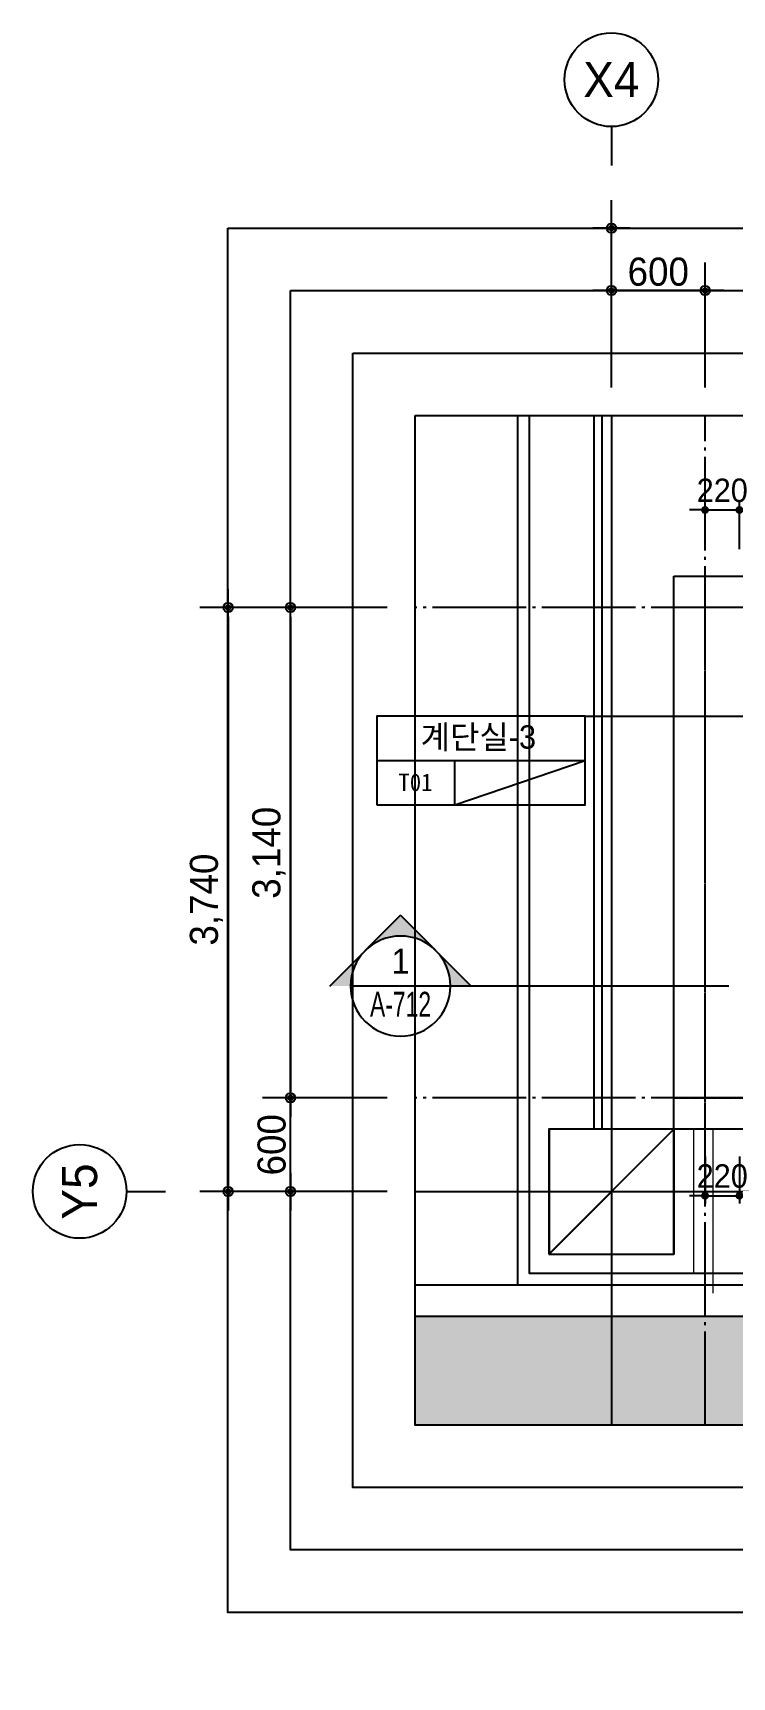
# Model space of a CAD drawing. Header units: millimetres. Extents: x 252711992 to 505989238, y 504776675 to 1009617600.
# Drawn here: x 253216443 to 253220922, y 504805853 to 504816382 of the extents above; entities that cross this region are included whole.
import ezdxf
from ezdxf.enums import TextEntityAlignment as Align
from ezdxf.xclip import XClip

# ---------------------------------------------------------------- set-up
doc = ezdxf.new("R2010")
doc.units = ezdxf.units.MM
doc.header["$XCLIPFRAME"] = 0
doc.linetypes.add('CEN', pattern=[35, 30, -2, 1, -2])
for name, color, linetype in [('$ZCDB_AUDIT_GENERATED_600D18', 7, 'Continuous'), ('0KD DIM', 7, 'Continuous'), ('4A.TEC CEN', 1, 'CEN'), ('4A.TEC CEN 보조1', 14, 'CEN'), ('4A.TEC ELE 4', 9, 'Continuous'), ('4A.TEC TEXT 2', 3, 'Continuous'), ('4A.TEC 기둥', 2, 'Continuous'), ('4A.TEC 벽체 1', 2, 'Continuous'), ('4A.TEC 벽체 3', 4, 'Continuous'), ('4A.TEC 벽체 4', 7, 'Continuous'), ('4A.TEC 심볼', 7, 'Continuous'), ('ROM', 7, 'Continuous'), ('SYM', 1, 'Continuous'), ('TEXT', 7, 'Continuous'), ('㈜SE&C 패턴 1', 8, 'Continuous')]:
    doc.layers.add(name, color=color, linetype=linetype)
doc.layers.add('DEFPOINT', color=135, linetype='Continuous', plot=False)
doc.styles.add('1', font='')
doc.styles.add('GHS', font='malgun.ttf')
doc.styles.add('나눔고딕', font='')
doc.styles.add('돋움', font='')
doc.styles.add('돋음체', font='')
doc.styles.add('울릉도L', font='')
doc.styles.get('1').set_extended_font_data('DotumChe')
doc.styles.get('나눔고딕').set_extended_font_data('Dotum')
doc.styles.get('돋움').set_extended_font_data('Dotum')
doc.styles.get('돋음체').set_extended_font_data('Dotum')
doc.styles.get('울릉도L').set_extended_font_data('Dotum')
doc.dimstyles.new('DIM_600(외부치수)', dxfattribs={"dimscale": 400, "dimtxt": 3.3, "dimasz": 1, "dimexe": 2, "dimexo": 2, "dimgap": 1, "dimtad": 1, "dimdec": 0, "dimdsep": 46, "dimlunit": 6, "dimtxsty": '나눔고딕', "dimblk1": 'DIMDOT', "dimblk2": 'DIMDOT', "dimsah": 1, "dimcen": 2.5, "dimdle": 1.5, "dimclrd": 8, "dimclre": 8, "dimclrt": 3, "dimadec": 0, "dimazin": 0, "dimtfac": 1, "dimtdec": 0, "dimtix": 1, "dimtmove": 2, "dimatfit": 3, "dimldrblk": 'DIMDOT', "dimfxl": 1, "dimtvp": 1, "dimtolj": 1, "dimtzin": 0, "dimarcsym": 0})
doc.dimstyles.new('KD DIM 1', dxfattribs={"dimscale": 50, "dimtxt": 3, "dimasz": 1, "dimexe": 1, "dimexo": 1, "dimgap": 1, "dimtad": 1, "dimdec": 0, "dimzin": 0, "dimdsep": 46, "dimlunit": 6, "dimtxsty": '돋음체', "dimblk": 'DOT', "dimcen": 3, "dimdle": 1, "dimclrd": 256, "dimclre": 256, "dimclrt": 3, "dimazin": 0, "dimtfac": 1, "dimtdec": 0, "dimtix": 1, "dimtmove": 2, "dimatfit": 3, "dimldrblk": 'OBLIQUE', "dimfxl": 1, "dimtvp": 0.8333, "dimtolj": 1, "dimtzin": 0, "dimarcsym": 0})

# ---------------------------------------------------------------- blocks, each defined once
blk = doc.blocks.new('dwgFD3B')
at = {"layer": '4A.TEC CEN', "color": 250, "ltscale": 500}
blk.add_line((49194.51, -169936.83, -3333.33), (358000, -169936.83, -3333.33), dxfattribs=at)
at = {"layer": '4A.TEC CEN', "color": 250, "ltscale": 500, "elevation": -3333.33}
blk.add_lwpolyline([(197807.63, -39163.16), (197807.63, -267000)], dxfattribs=at)
blk = doc.blocks.new('ccs122')
at = {"layer": '4A.TEC 심볼'}
blk.add_line((0, 8), (0, 3), dxfattribs=at)
blk.add_circle((0, 14), 6, dxfattribs=at)
at = {"layer": '4A.TEC TEXT 2', "color": 3, "style": 'GHS'}
blk.add_attdef('NO', text='', height=4.5, dxfattribs=at).set_placement((-0.01, 14.02), align=Align.MIDDLE_CENTER)
blk = doc.blocks.new('DIMDOT')
at = {"color": 0}
blk.add_line((-2, 0), (2, 0), dxfattribs=at)
for radius in [0.5, 0.25]:
    blk.add_circle((0, 0), radius, dxfattribs=at)
blk = doc.blocks.new('*D387')
at = {"layer": '$ZCDB_AUDIT_GENERATED_600D18', "color": 8, "lineweight": -2, "transparency": 16777216}
for p, q in [((253218713, 504812702), (253217513, 504812702)), ((253217693, 504812642), (253217693, 504809022)), ((253218713, 504808962), (253217513, 504808962))]:
    blk.add_line(p, q, dxfattribs=at)
at = {"layer": 'Defpoints', "color": 0, "transparency": 16777216}
for p in [(253218893, 504812702, 0), (253217693, 504808962), (253218893, 504808962, 0)]:
    blk.add_point(p, dxfattribs=at)
at = {"layer": '$ZCDB_AUDIT_GENERATED_600D18', "color": 8, "lineweight": -2, "transparency": 16777216, "xscale": 60, "yscale": 60, "zscale": 60}
for p, rotation in [((253217693, 504812702), 90), ((253217693, 504808962), 270)]:
    blk.add_blockref('DIMDOT', p, dxfattribs=dict(at, rotation=rotation))
at = {"layer": '$ZCDB_AUDIT_GENERATED_600D18', "color": 3, "transparency": 16777216, "insert": (253217555, 504810832), "char_height": 180, "attachment_point": 5, "rotation": 90, "style": '나눔고딕'}
blk.add_mtext('\\A1;3,740', dxfattribs=at)
blk = doc.blocks.new('*D388')
at = {"layer": '$ZCDB_AUDIT_GENERATED_600D18', "color": 8, "lineweight": -2, "transparency": 16777216}
for p, q in [((253218713, 504809562), (253217913, 504809562)), ((253218093, 504809022), (253218093, 504809502)), ((253218713, 504808962), (253217913, 504808962))]:
    blk.add_line(p, q, dxfattribs=at)
at = {"layer": 'Defpoints', "color": 0, "transparency": 16777216}
for p in [(253218093, 504809562), (253218893, 504809562, 0), (253218893, 504808962, 0)]:
    blk.add_point(p, dxfattribs=at)
at = {"layer": '$ZCDB_AUDIT_GENERATED_600D18', "color": 8, "lineweight": -2, "transparency": 16777216, "xscale": 60, "yscale": 60, "zscale": 60}
for p, rotation in [((253218093, 504809562), 90), ((253218093, 504808962), 270)]:
    blk.add_blockref('DIMDOT', p, dxfattribs=dict(at, rotation=rotation))
at = {"layer": '$ZCDB_AUDIT_GENERATED_600D18', "color": 3, "transparency": 16777216, "insert": (253217973, 504809262), "char_height": 180, "attachment_point": 5, "rotation": 90, "style": '나눔고딕'}
blk.add_mtext('\\A1;600', dxfattribs=at)
blk = doc.blocks.new('*D389')
at = {"layer": '$ZCDB_AUDIT_GENERATED_600D18', "color": 8, "lineweight": -2, "transparency": 16777216}
for p, q in [((253220149, 504814112), (253220149, 504815312)), ((253231149, 504814112), (253231149, 504815312)), ((253220209, 504815132), (253231089, 504815132))]:
    blk.add_line(p, q, dxfattribs=at)
at = {"layer": 'Defpoints', "color": 0, "transparency": 16777216}
for p in [(253231149, 504815132), (253220149, 504813932, 0), (253231149, 504813932)]:
    blk.add_point(p, dxfattribs=at)
at = {"layer": '$ZCDB_AUDIT_GENERATED_600D18', "color": 8, "lineweight": -2, "transparency": 16777216, "xscale": 60, "yscale": 60, "zscale": 60, "rotation": 180}
blk.add_blockref('DIMDOT', (253220149, 504815132), dxfattribs=at)
at = {"layer": '$ZCDB_AUDIT_GENERATED_600D18', "color": 8, "lineweight": -2, "transparency": 16777216, "xscale": 60, "yscale": 60, "zscale": 60}
blk.add_blockref('DIMDOT', (253231149, 504815132), dxfattribs=at)
at = {"layer": '$ZCDB_AUDIT_GENERATED_600D18', "color": 3, "transparency": 16777216, "insert": (253225649, 504815270), "char_height": 180, "attachment_point": 5, "style": '나눔고딕'}
blk.add_mtext('\\A1;11,000', dxfattribs=at)
blk = doc.blocks.new('*D391')
at = {"layer": '$ZCDB_AUDIT_GENERATED_600D18', "color": 8, "lineweight": -2, "transparency": 16777216}
for p, q in [((253220149, 504814112), (253220149, 504814912)), ((253220749, 504814112), (253220749, 504814912)), ((253220689, 504814732), (253220209, 504814732))]:
    blk.add_line(p, q, dxfattribs=at)
at = {"layer": 'Defpoints', "color": 0, "transparency": 16777216}
for p in [(253220149, 504814732), (253220149, 504813932, 39667), (253220749, 504813932, 34667)]:
    blk.add_point(p, dxfattribs=at)
at = {"layer": '$ZCDB_AUDIT_GENERATED_600D18', "color": 8, "lineweight": -2, "transparency": 16777216, "xscale": 60, "yscale": 60, "zscale": 60, "rotation": 180}
blk.add_blockref('DIMDOT', (253220149, 504814732), dxfattribs=at)
at = {"layer": '$ZCDB_AUDIT_GENERATED_600D18', "color": 8, "lineweight": -2, "transparency": 16777216, "xscale": 60, "yscale": 60, "zscale": 60}
blk.add_blockref('DIMDOT', (253220749, 504814732), dxfattribs=at)
at = {"layer": '$ZCDB_AUDIT_GENERATED_600D18', "color": 3, "transparency": 16777216, "insert": (253220449, 504814852), "char_height": 180, "attachment_point": 5, "style": '나눔고딕'}
blk.add_mtext('\\A1;600', dxfattribs=at)
blk = doc.blocks.new('*D392')
at = {"layer": '$ZCDB_AUDIT_GENERATED_600D18', "color": 8, "lineweight": -2, "transparency": 16777216}
for p, q in [((253218713, 504812702), (253217913, 504812702)), ((253218093, 504812642), (253218093, 504809622)), ((253218713, 504809562), (253217913, 504809562))]:
    blk.add_line(p, q, dxfattribs=at)
at = {"layer": 'Defpoints', "color": 0, "transparency": 16777216}
for p in [(253218893, 504812702, 0), (253218093, 504809562), (253218893, 504809562, 0)]:
    blk.add_point(p, dxfattribs=at)
at = {"layer": '$ZCDB_AUDIT_GENERATED_600D18', "color": 8, "lineweight": -2, "transparency": 16777216, "xscale": 60, "yscale": 60, "zscale": 60}
for p, rotation in [((253218093, 504812702), 90), ((253218093, 504809562), 270)]:
    blk.add_blockref('DIMDOT', p, dxfattribs=dict(at, rotation=rotation))
at = {"layer": '$ZCDB_AUDIT_GENERATED_600D18', "color": 3, "transparency": 16777216, "insert": (253217955, 504811132), "char_height": 180, "attachment_point": 5, "rotation": 90, "style": '나눔고딕'}
blk.add_mtext('\\A1;3,140', dxfattribs=at)
blk = doc.blocks.new('*D393')
at = {"layer": '$ZCDB_AUDIT_GENERATED_600D18', "color": 8, "lineweight": -2, "transparency": 16777216}
for p, q in [((253220749, 504814112), (253220749, 504814912)), ((253226389, 504814112), (253226389, 504814912)), ((253220809, 504814732), (253226329, 504814732))]:
    blk.add_line(p, q, dxfattribs=at)
at = {"layer": 'Defpoints', "color": 0, "transparency": 16777216}
for p in [(253226389, 504814732), (253220749, 504813932, 34667), (253226389, 504813932, 81667)]:
    blk.add_point(p, dxfattribs=at)
at = {"layer": '$ZCDB_AUDIT_GENERATED_600D18', "color": 8, "lineweight": -2, "transparency": 16777216, "xscale": 60, "yscale": 60, "zscale": 60, "rotation": 180}
blk.add_blockref('DIMDOT', (253220749, 504814732), dxfattribs=at)
at = {"layer": '$ZCDB_AUDIT_GENERATED_600D18', "color": 8, "lineweight": -2, "transparency": 16777216, "xscale": 60, "yscale": 60, "zscale": 60}
blk.add_blockref('DIMDOT', (253226389, 504814732), dxfattribs=at)
at = {"layer": '$ZCDB_AUDIT_GENERATED_600D18', "color": 3, "transparency": 16777216, "insert": (253223569, 504814870), "char_height": 180, "attachment_point": 5, "style": '나눔고딕'}
blk.add_mtext('\\A1;5,640', dxfattribs=at)
blk = doc.blocks.new('c1')
at = {"layer": '4A.TEC 기둥'}
blk.add_lwpolyline([(1156776, -1012079), (1157576, -1012079), (1157576, -1011279), (1156776, -1011279)], close=True, dxfattribs=at)
at = {"layer": 'DEFPOINT'}
blk.add_line((1156776, -1012079), (1157576, -1011279), dxfattribs=at)
blk = doc.blocks.new('A$C8f3d9ad0')
at = {"layer": '㈜SE&C 패턴 1'}
h = blk.add_hatch(dxfattribs=at)
h.set_pattern_fill('ANSI31', color=253, scale=50, angle=270, style=0)
h.set_pattern_definition([(270, (-8191918.33, 2394613.07), (274.963066, 1e-11), [158.75, -317.5]), (30, (-8191918.33, 2394613.07), (-137.481533, 238.125), [158.75, -317.5]), (330, (-8191918.33, 2394454.32), (137.481533, 238.125), [158.75, -317.5])])
h.paths.add_polyline_path([(21800, 1200), (66777, 1200), (66777, 5788), (67402, 5955), (66152, 6290), (66777, 6457), (66777, 10800), (21800, 10800, -0.414214), (9600, 23000), (0, 23000, 0.414214), (21800, 1200)])
at = {"elevation": 0, "flags": 128}
for points in [[(66777, 10800), (21300, 10800, -0.422787), (9600, 23000)], [(66777, 11000), (21300, 11000, -0.422931), (9800, 23000)]]:
    blk.add_lwpolyline(points, format="xyb", dxfattribs=at)
at = {"layer": '4A.TEC 벽체 3'}
for p, q in [((27790, 12000, 0), (27790, 19750, 0)), ((27840, 12000, 0), (27840, 19750, 0))]:
    blk.add_line(p, q, dxfattribs=at)
at = {"layer": '4A.TEC 벽체 3', "elevation": 0}
for points in [[(27300, 78200), (82300, 78200), (82300, 89200), (112000, 89200), (112000, 0), (71300, 0), (71300, 11000), (27300, 11000)], [(27375, 78125), (82375, 78125), (82375, 89125), (111925, 89125), (111925, 75), (71375, 75), (71375, 11075), (27375, 11075)]]:
    blk.add_lwpolyline(points, close=True, dxfattribs=at)
at = {"layer": '4A.TEC 기둥'}
blk.add_blockref('c1', (-1129276, 1023279, 0), dxfattribs=at)
blk = doc.blocks.new('A$C6C9969DE')
at = {"layer": 'ROM', "color": 0, "linetype": 'Continuous'}
for p, q in [((0, 510), (2400, 510)), ((900, 0), (900, 510))]:
    blk.add_line(p, q, dxfattribs=at)
blk.add_lwpolyline([(0, 0), (2400, 0), (2400, 1020), (0, 1020)], close=True, dxfattribs=at)
blk = doc.blocks.new('단면기호1')
at = {"layer": 'SYM'}
h = blk.add_hatch(color=256, dxfattribs=at)
h.paths.add_polyline_path([(4.24, 4.24, -0.198912), (6, 0), (8.49, 0)])
h.paths.add_polyline_path([(0, 8.49), (-4.24, 4.24, -0.414214), (4.24, 4.24)])
h.paths.add_polyline_path([(-4.24, 4.24), (-8.49, 0), (-6, 0, -0.198912)])
for p in [(-8.49, 0), (8.49, 0)]:
    blk.add_line(p, (0, 8.49), dxfattribs=at)
blk.add_circle((0, 0), 6, dxfattribs=at)
blk = doc.blocks.new('_Dot')
at = {"color": 0, "linetype": 'ByBlock', "lineweight": -2}
blk.add_line((-0.5, 0), (-1, 0), dxfattribs=at)
at = {"color": 0, "linetype": 'ByBlock', "const_width": 0.5}
blk.add_lwpolyline([(-0.25, 0, 1), (0.25, 0, 1)], format="xyb", close=True, dxfattribs=at)
blk = doc.blocks.new('*D976')
at = {"layer": '0KD DIM', "lineweight": -2, "transparency": 16777216}
for p, q in [((253220699, 504813327), (253220649, 504813327)), ((253220749, 504813077), (253220749, 504813377)), ((253220749, 504813327), (253220969, 504813327)), ((253220969, 504813077), (253220969, 504813377)), ((253221019, 504813327), (253221069, 504813327))]:
    blk.add_line(p, q, dxfattribs=at)
at = {"layer": 'Defpoints', "color": 0, "transparency": 16777216}
for p in [(253220969, 504813327), (253220749, 504813027), (253220969, 504813027)]:
    blk.add_point(p, dxfattribs=at)
at = {"layer": '0KD DIM', "lineweight": -2, "transparency": 16777216, "xscale": 50, "yscale": 50, "zscale": 50}
blk.add_blockref('_Dot', (253220749, 504813327), dxfattribs=at)
at = {"layer": '0KD DIM', "lineweight": -2, "transparency": 16777216, "xscale": 50, "yscale": 50, "zscale": 50, "rotation": 180}
blk.add_blockref('_Dot', (253220969, 504813327), dxfattribs=at)
at = {"layer": '0KD DIM', "color": 3, "transparency": 16777216, "insert": (253220859, 504813452), "char_height": 150, "attachment_point": 5, "style": '돋음체'}
blk.add_mtext('\\A1;220', dxfattribs=at)
blk = doc.blocks.new('_OBLIQUE')
at = {"color": 0, "linetype": 'ByBlock'}
blk.add_line((-0.5, -0.5), (0.5, 0.5), dxfattribs=at)
blk = doc.blocks.new('*D981')
at = {"layer": '0KD DIM', "lineweight": -2, "transparency": 16777216}
for p, q in [((253220749, 504809186), (253220749, 504808886)), ((253220969, 504809186), (253220969, 504808886)), ((253220699, 504808936), (253220649, 504808936)), ((253220749, 504808936), (253220969, 504808936)), ((253221019, 504808936), (253221069, 504808936))]:
    blk.add_line(p, q, dxfattribs=at)
at = {"layer": 'Defpoints', "color": 0, "transparency": 16777216}
for p in [(253220749, 504809236), (253220969, 504809236), (253220969, 504808936)]:
    blk.add_point(p, dxfattribs=at)
at = {"layer": '0KD DIM', "lineweight": -2, "transparency": 16777216, "xscale": 50, "yscale": 50, "zscale": 50}
blk.add_blockref('_Dot', (253220749, 504808936), dxfattribs=at)
at = {"layer": '0KD DIM', "lineweight": -2, "transparency": 16777216, "xscale": 50, "yscale": 50, "zscale": 50, "rotation": 180}
blk.add_blockref('_Dot', (253220969, 504808936), dxfattribs=at)
at = {"layer": '0KD DIM', "color": 3, "transparency": 16777216, "insert": (253220859, 504809061), "char_height": 150, "attachment_point": 5, "style": '돋음체'}
blk.add_mtext('\\A1;220', dxfattribs=at)

msp = doc.modelspace()

# ---------------------------------------------------------------- linework, layer by layer
msp.add_line((253219146.55, 504811439.35), (253219979.88, 504811722.69))
at = {"layer": '4A.TEC CEN', "ltscale": 20}
for p, q in [((253220748.77, 504807467.16, 1666.67), (253220748.77, 504813932.16, 1666.67)), ((253232203.05, 504812702.14, 1666.67), (253218892.67, 504812702.14, 1666.67)), ((253232203.05, 504809562.14, 1666.67), (253218892.67, 504809562.14, 1666.67))]:
    msp.add_line(p, q, dxfattribs=at)
at = {"layer": '4A.TEC CEN 보조1'}
for p, q in [((253220748.78, 504809362.14, -3332.88), (253220748.78, 504812902.14, -3332.88)), ((253226588.78, 504812702.14, -3332.88), (253220548.78, 504812702.14, -3332.88)), ((253220548.78, 504809562.14, -3332.88), (253226588.78, 504809562.14, -3332.88))]:
    msp.add_line(p, q, dxfattribs=at)
at = {"layer": '4A.TEC 벽체 1'}
for p, q in [((253220548.78, 504812902.14, -3332.88), (253226588.78, 504812902.14, -3332.88)), ((253220548.78, 504809362.14, -3332.88), (253220548.78, 504812902.14, -3332.88)), ((253226588.78, 504809362.14, -3332.88), (253220548.78, 504809362.14, -3332.88))]:
    msp.add_line(p, q, dxfattribs=at)
at = {"layer": '4A.TEC 벽체 3'}
msp.add_line((253220548.78, 504809362.14, -3332.88), (253220548.78, 504808562.14, -3332.88), dxfattribs=at)
at = {"layer": '4A.TEC 벽체 4', "color": 251, "lineweight": 0, "ltscale": 15}
for p, q in [((253220673.78, 504809362.14, -3332.88), (253220673.78, 504808437.14, -3332.88)), ((253220798.78, 504809362.14, -3332.88), (253220798.78, 504808312.14, -3332.88))]:
    msp.add_line(p, q, dxfattribs=at)
at = {"layer": 'DEFPOINT', "elevation": 3333.33}
for points in [[(253217692.67, 504815132.16), (253233403.05, 504815132.16), (253233403.05, 504806267.16), (253217692.67, 504806267.16)], [(253218092.67, 504814732.16), (253233003.05, 504814732.16), (253233003.05, 504806667.16), (253218092.67, 504806667.16)], [(253218492.67, 504814332.16), (253232603.05, 504814332.16), (253232603.05, 504807067.16), (253218492.67, 504807067.16)], [(253218892.67, 504813932.16), (253232203.05, 504813932.16), (253232203.05, 504807467.16), (253218892.67, 504807467.16)]]:
    msp.add_lwpolyline(points, close=True, dxfattribs=at)
at = {"layer": 'SYM'}
msp.add_line((253220900.7, 504810278.45, 1666.67), (253219118.27, 504810278.45, 1666.67), dxfattribs=at)
at = {"layer": 'SYM', "elevation": 1666.67}
msp.add_lwpolyline([(253219118.27, 504810278.45), (253218477.82, 504810278.45)], dxfattribs=at)
at = {"layer": 'TEXT'}
msp.add_line((253219979.88, 504812006.02), (253221400.37, 504812006.02), dxfattribs=at)

# ---------------------------------------------------------------- block references
ref = msp.add_blockref('dwgFD3B', (253022341.15, 504978898.98, 0.45))
XClip(ref).set_block_clipping_path([(196551.5201089978, -171431.8169596791), (209861.9006240964, -164966.8169608712)])
at = {"layer": '4A.TEC ELE 4'}
ref = msp.add_blockref('A$C8f3d9ad0', (253192248.77, 504797362.14, -3332.43), dxfattribs=at)
XClip(ref).set_block_clipping_path([(26643.8961713016, 10105.0191228986), (39954.2766864002, 16570.0191217065)])
at = {"layer": '4A.TEC 기둥'}
msp.add_blockref('c1', (252062973.1, 505820641.48, -3332.88), dxfattribs=at)
at = {"layer": '4A.TEC 심볼'}
ref = msp.add_blockref('ccs122', (253220148.78, 504815382.16, -7764.32), dxfattribs=dict(at, xscale=49.99999977496833, yscale=49.99999977496833, zscale=49.99999977496833))
ref.add_attrib('NO', 'X4', dxfattribs={"layer": '0', "color": 3, "height": 225, "style": '울릉도L'}).set_placement((253220148.47, 504816083.06, -7764.32), align=Align.MIDDLE_CENTER)
ref = msp.add_blockref('ccs122', (253217442.67, 504808963.18, -4999.55), dxfattribs=dict(at, xscale=49.99999977496833, yscale=49.99999977496833, zscale=49.99999977496833, rotation=90))
ref.add_attrib('NO', 'Y5', dxfattribs={"layer": '0', "color": 3, "height": 225, "rotation": 90, "style": '울릉도L'}).set_placement((253216741.77, 504808962.87, -4999.55), align=Align.MIDDLE_CENTER)
at = {"layer": 'SYM', "xscale": -53.37150118498497, "yscale": 53.37150118498497, "zscale": 53.37150118498497, "rotation": 359.9999999999999}
msp.add_blockref('단면기호1', (253218798.04, 504810278.45, 1666.67), dxfattribs=at)
at = {"layer": 'TEXT', "xscale": 0.5555555568112274, "yscale": 0.5555555568112274, "zscale": 0.5555555568112274}
msp.add_blockref('A$C6C9969DE', (253218646.55, 504811439.35), dxfattribs=at)

# ---------------------------------------------------------------- texts
at = {"layer": 'TEXT'}
for s, height, style, p in [('계단실-3', 150, '돋움', (253219296.45, 504811873.52)), ('T01', 112.5, '1', (253218893.69, 504811583.05))]:
    msp.add_text(s, height=height, dxfattribs=dict(at, style=style)).set_placement(p, align=Align.MIDDLE_CENTER)
at = {"layer": 'TEXT', "style": '돋움'}
msp.add_text('1', height=160.11, dxfattribs=at).set_placement((253218798.04, 504810357.23, 1666.67), align=Align.CENTER)
at = {"layer": 'TEXT', "style": '돋움', "width": 0.7}
msp.add_text('A-712', height=160.115, dxfattribs=at).set_placement((253218798.04, 504810081.54, 1666.67), align=Align.CENTER)

# ---------------------------------------------------------------- dimensions: what is measured, and where the dimension line sits
at = {"layer": '$ZCDB_AUDIT_GENERATED_600D18'}
for base, p1, p2, picture, middle in [((253231148.78, 504815132.16, -7764.32), (253220148.78, 504813932.16, -7764.32), (253231148.78, 504813932.16, -7764.32), '*D389', (253225648.78, 504815269.62, -7764.32)), ((253226388.77, 504814732.16, -7764.32), (253220748.77, 504813932.16, 26902.34), (253226388.77, 504813932.16, 73902.34), '*D393', (253223568.77, 504814869.62, -7764.32))]:
    dim = msp.add_linear_dim(base=base, p1=p1, p2=p2, dimstyle='DIM_600(외부치수)', override={"dimscale": 300, "dimtxt": 0.6, "dimasz": 0.2, "dimexe": 0.6, "dimexo": 0.6, "dimgap": 0.1, "dimdec": 1, "dimblk1": 'DIMDOT', "dimblk2": 'DIMDOT', "dimdle": 0.5}, dxfattribs=at)
    dim.commit()
    dim.dimension.update_dxf_attribs({"geometry": picture, "text_midpoint": middle})
for base, p1, p2, angle, picture, middle in [((253220148.78, 504814732.16, -7764.32), (253220748.77, 504813932.16, 26902.34), (253220148.78, 504813932.16, 31902.33), 180, '*D391', (253220448.77, 504814852.28, -7764.32)), ((253217692.67, 504808962.14, -4999.55), (253218892.67, 504812702.14, -4999.55), (253218892.67, 504808962.14, -4999.55), 270, '*D387', (253217555.21, 504810832.14, -4999.55)), ((253218092.67, 504809562.14, -4999.55), (253218892.67, 504812702.14, -4999.55), (253218892.67, 504809562.14, -4999.55), 270, '*D392', (253217955.21, 504811132.14, -4999.55)), ((253218092.67, 504809562.14, -4999.55), (253218892.67, 504808962.14, -4999.55), (253218892.67, 504809562.14, -4999.55), 90, '*D388', (253217972.55, 504809262.14, -4999.55))]:
    dim = msp.add_linear_dim(base=base, p1=p1, p2=p2, angle=angle, dimstyle='DIM_600(외부치수)', override={"dimscale": 300, "dimtxt": 0.6, "dimasz": 0.2, "dimexe": 0.6, "dimexo": 0.6, "dimgap": 0.1, "dimdec": 1, "dimblk1": 'DIMDOT', "dimblk2": 'DIMDOT', "dimdle": 0.5}, dxfattribs=at)
    dim.commit()
    dim.dimension.update_dxf_attribs({"geometry": picture, "text_midpoint": middle})
at = {"layer": '0KD DIM'}
for base, p1, p2, picture, middle in [((253220968.78, 504813327.14, -3332.88), (253220748.77, 504813027.14, -3332.88), (253220968.78, 504813027.14, -3332.88), '*D976', (253220858.77, 504813452.24, -3332.88)), ((253220968.78, 504808936.14, -3332.88), (253220748.77, 504809236.14, -3332.88), (253220968.78, 504809236.14, -3332.88), '*D981', (253220858.77, 504809061.24, -3332.88))]:
    dim = msp.add_linear_dim(base=base, p1=p1, p2=p2, dimstyle='KD DIM 1', dxfattribs=at)
    dim.commit()
    dim.dimension.update_dxf_attribs({"geometry": picture, "text_midpoint": middle})

doc.saveas('drawing.dxf')
